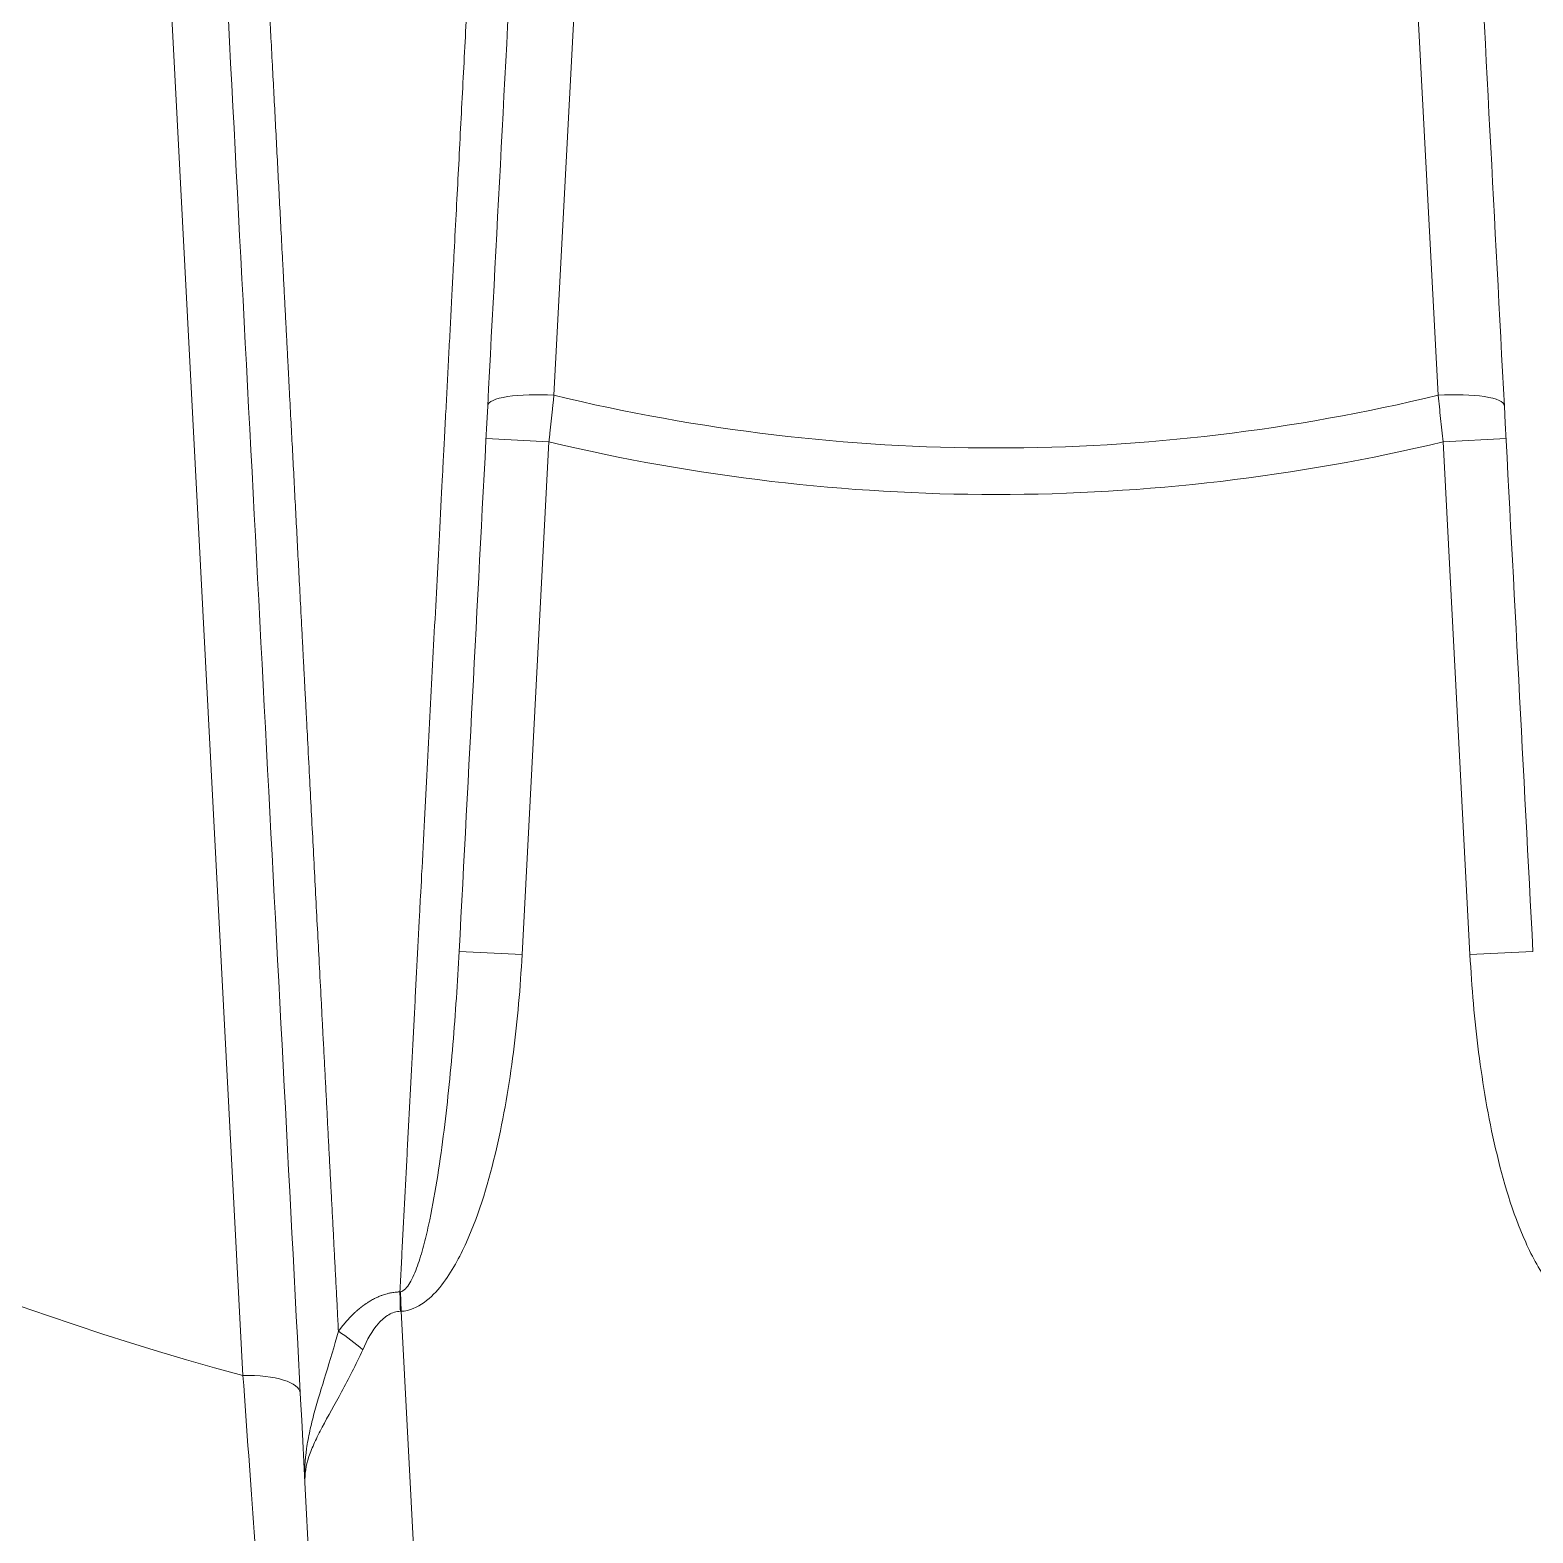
# Model space of a CAD drawing. Header units: millimetres. Extents: x 4664 to 8864, y -38 to 2932.
# Drawn here: x 5766.5 to 5828.8, y 1046.6 to 1108.9 of the extents above; entities that cross this region are included whole.
import ezdxf

# ---------------------------------------------------------------- set-up
doc = ezdxf.new("R2010")
doc.units = ezdxf.units.MM

msp = doc.modelspace()

# ---------------------------------------------------------------- linework, layer by layer
at = {"lineweight": 5}
for p, q in [((5769.619, 1162.505), (5775.353, 1053.09)), ((5788.242, 1093.723), (5791.847, 1162.505)), ((5824.884, 1093.723), (5821.279, 1162.505)), ((5785.426, 1091.926), (5788.034, 1091.789)), ((5786.921, 1070.534), (5788.034, 1091.789)), ((5827.7, 1091.926), (5825.091, 1091.789)), ((5826.205, 1070.534), (5825.091, 1091.789)), ((5786.921, 1070.534), (5784.312, 1070.671)), ((5826.205, 1070.534), (5828.814, 1070.671)), ((5781.911, 1055.749), (5781.879, 1056.558)), ((5782.919, 1036.528), (5781.911, 1055.749)), ((5777.924, 1048.656), (5778.891, 1030.206))]:
    msp.add_line(p, q, dxfattribs=at)
for radius, start, end in [(143.338, 182.73527, 258.5448), (120.442, 183.29067, 254.98177), (77.882, 256.3945, 283.6055), (79.81, 256.5759, 283.4241)]:
    msp.add_arc((5806.563, 1169.419), radius, start, end, dxfattribs=at)
for centre, major_axis, ratio, start_param, end_param in [((5788.106, 1093.16), (-2.608, 0.137), 0.217893, 4.671612, 6.283185), ((5825.02, 1093.16), (2.608, 0.137), 0.217893, 0, 1.611573), ((5781.857, 1055.747), (-0.063, 2.611), 0.007773, 4.71261, 5.02635), ((5779.31, 1054.106), (-2.1, 1.553), 0.256536, 4.410453, 4.899829), ((5775.121, 1052.226), (-2.608, -0.137), 0.327583, 3.141593, 4.606236)]:
    msp.add_ellipse(centre, major_axis=major_axis, ratio=ratio, start_param=start_param, end_param=end_param, dxfattribs=at)
for points, knots in [([(5771.953, 1162.591), (5772.461, 1152.9), (5772.968, 1143.216), (5773.978, 1123.943), (5774.482, 1114.332), (5775.981, 1085.732), (5776.966, 1066.942), (5777.924, 1048.656)], [0, 0, 0, 0, 0.25, 0.25, 0.5, 0.5, 1, 1, 1, 1]), ([(5784.312, 1070.671), (5785.095, 1085.612), (5785.893, 1100.837), (5787.101, 1123.874), (5787.505, 1131.601), (5788.316, 1147.074), (5788.723, 1154.825), (5789.13, 1162.591)], [0, 0, 0, 0, 0.5, 0.5, 0.75, 0.75, 1, 1, 1, 1]), ([(5828.814, 1070.671), (5828.031, 1085.612), (5827.233, 1100.837), (5826.025, 1123.874), (5825.62, 1131.601), (5824.81, 1147.074), (5824.403, 1154.825), (5823.996, 1162.591)], [0, 0, 0, 0, 0.5, 0.5, 0.75, 0.75, 1, 1, 1, 1]), ([(5825.091, 1091.789), (5825.057, 1092.114), (5825.022, 1092.439), (5824.953, 1093.085), (5824.918, 1093.406), (5824.884, 1093.723)], [0, 0, 0, 0, 0.5, 0.5, 1, 1, 1, 1]), ([(5784.312, 1070.671), (5784.244, 1069.377), (5784.159, 1068.091), (5783.945, 1065.539), (5783.817, 1064.271), (5783.576, 1062.389), (5783.487, 1061.765), (5783.286, 1060.524), (5783.174, 1059.913), (5782.98, 1059.027), (5782.911, 1058.736), (5782.76, 1058.17), (5782.677, 1057.891), (5782.492, 1057.371), (5782.39, 1057.127), (5782.154, 1056.73), (5782.021, 1056.581), (5781.879, 1056.558)], [0, 0, 0, 0, 0.25, 0.25, 0.5, 0.5, 0.625, 0.625, 0.75, 0.75, 0.8125, 0.8125, 0.875, 0.875, 0.9375, 0.9375, 1, 1, 1, 1]), ([(5781.911, 1055.749), (5782.26, 1055.763), (5782.584, 1055.913), (5783.143, 1056.32), (5783.378, 1056.573), (5784.012, 1057.385), (5784.334, 1057.993), (5785.168, 1059.851), (5785.552, 1061.172), (5786.166, 1063.811), (5786.39, 1065.144), (5786.733, 1067.827), (5786.849, 1069.177), (5786.921, 1070.534)], [0, 0, 0, 0, 0.0625, 0.0625, 0.125, 0.125, 0.25, 0.25, 0.5, 0.5, 0.75, 0.75, 1, 1, 1, 1]), ([(5831.215, 1055.749), (5830.866, 1055.763), (5830.542, 1055.913), (5829.983, 1056.32), (5829.748, 1056.573), (5829.114, 1057.385), (5828.792, 1057.993), (5827.958, 1059.851), (5827.574, 1061.172), (5826.96, 1063.811), (5826.735, 1065.144), (5826.393, 1067.827), (5826.277, 1069.177), (5826.205, 1070.534)], [0, 0, 0, 0, 0.0625, 0.0625, 0.125, 0.125, 0.25, 0.25, 0.5, 0.5, 0.75, 0.75, 1, 1, 1, 1]), ([(5781.857, 1056.554), (5781.855, 1056.554), (5781.851, 1056.554), (5781.842, 1056.554), (5781.828, 1056.553), (5781.799, 1056.552), (5781.74, 1056.549), (5781.66, 1056.541), (5781.562, 1056.528), (5781.453, 1056.508), (5781.338, 1056.482), (5781.232, 1056.451), (5781.15, 1056.424), (5781.079, 1056.399), (5781.012, 1056.372), (5780.941, 1056.342), (5780.869, 1056.309), (5780.797, 1056.274), (5780.721, 1056.234), (5780.645, 1056.191), (5780.574, 1056.148), (5780.514, 1056.11), (5780.464, 1056.076), (5780.424, 1056.049), (5780.401, 1056.032), (5780.391, 1056.025), (5780.39, 1056.024), (5780.389, 1056.024), (5780.388, 1056.023), (5780.386, 1056.022), (5780.384, 1056.02), (5780.382, 1056.019), (5780.379, 1056.017), (5780.376, 1056.015), (5780.373, 1056.012), (5780.369, 1056.009), (5780.365, 1056.006), (5780.361, 1056.003), (5780.356, 1056), (5780.351, 1055.996), (5780.345, 1055.992), (5780.34, 1055.988), (5780.334, 1055.983), (5780.327, 1055.978), (5780.32, 1055.973), (5780.313, 1055.968), (5780.306, 1055.962), (5780.298, 1055.956), (5780.29, 1055.95), (5780.281, 1055.944), (5780.273, 1055.937), (5780.264, 1055.93), (5780.254, 1055.922), (5780.245, 1055.915), (5780.235, 1055.907), (5780.224, 1055.899), (5780.214, 1055.89), (5780.203, 1055.881), (5780.191, 1055.872), (5780.18, 1055.863), (5780.168, 1055.853), (5780.156, 1055.843), (5780.144, 1055.832), (5780.131, 1055.822), (5780.118, 1055.811), (5780.105, 1055.799), (5780.091, 1055.788), (5780.078, 1055.776), (5780.064, 1055.763), (5780.049, 1055.75), (5780.035, 1055.737), (5780.02, 1055.724), (5780.005, 1055.71), (5779.99, 1055.696), (5779.974, 1055.682), (5779.959, 1055.667), (5779.943, 1055.652), (5779.927, 1055.636), (5779.91, 1055.62), (5779.893, 1055.604), (5779.877, 1055.587), (5779.86, 1055.57), (5779.842, 1055.552), (5779.825, 1055.535), (5779.807, 1055.516), (5779.789, 1055.498), (5779.771, 1055.479), (5779.753, 1055.459), (5779.734, 1055.439), (5779.716, 1055.419), (5779.697, 1055.398), (5779.678, 1055.377), (5779.659, 1055.356), (5779.64, 1055.334), (5779.62, 1055.312), (5779.6, 1055.289), (5779.581, 1055.266), (5779.561, 1055.242), (5779.541, 1055.218), (5779.52, 1055.194), (5779.5, 1055.169), (5779.479, 1055.143), (5779.459, 1055.118), (5779.438, 1055.091), (5779.417, 1055.065), (5779.396, 1055.038), (5779.375, 1055.01), (5779.353, 1054.982), (5779.332, 1054.954), (5779.318, 1054.935), (5779.31, 1054.925)], [0, 0, 0, 0, 0.00198, 0.003948, 0.007893, 0.015774, 0.031504, 0.062851, 0.091515, 0.125254, 0.167445, 0.202274, 0.229725, 0.249785, 0.273663, 0.298092, 0.32309, 0.348674, 0.374866, 0.404873, 0.431267, 0.454045, 0.473199, 0.488715, 0.500577, 0.500654, 0.500869, 0.501224, 0.501718, 0.502352, 0.503124, 0.504036, 0.505088, 0.506278, 0.507608, 0.509076, 0.510684, 0.51243, 0.514316, 0.51634, 0.518502, 0.520804, 0.523243, 0.525821, 0.528537, 0.531392, 0.534384, 0.537514, 0.540783, 0.544188, 0.547732, 0.551413, 0.555231, 0.559187, 0.563279, 0.567509, 0.571876, 0.57638, 0.581021, 0.585798, 0.590712, 0.595763, 0.60095, 0.606274, 0.611734, 0.617331, 0.623064, 0.628933, 0.634939, 0.641082, 0.64736, 0.653776, 0.660327, 0.667016, 0.673841, 0.680802, 0.687901, 0.695136, 0.702509, 0.710018, 0.717665, 0.725449, 0.733371, 0.74143, 0.749627, 0.757963, 0.766436, 0.775049, 0.783799, 0.792689, 0.801718, 0.810886, 0.820194, 0.829641, 0.839229, 0.848957, 0.858825, 0.868834, 0.878984, 0.889276, 0.899708, 0.910283, 0.920999, 0.931858, 0.942858, 0.954001, 0.965287, 0.976715, 0.988286, 1, 1, 1, 1]), ([(5780.315, 1054.159), (5780.499, 1054.567), (5780.708, 1054.944), (5781.099, 1055.394), (5781.24, 1055.519), (5781.547, 1055.698), (5781.711, 1055.747), (5781.877, 1055.749)], [0, 0, 0, 0, 0.5, 0.5, 0.75, 0.75, 1, 1, 1, 1]), ([(5779.31, 1054.925), (5779.139, 1054.301), (5778.959, 1053.712), (5778.612, 1052.591), (5778.445, 1052.051), (5778.238, 1051.286), (5778.177, 1051.037), (5778.07, 1050.543), (5778.025, 1050.297), (5777.924, 1049.578), (5777.9, 1049.121), (5777.924, 1048.656)], [0, 0, 0, 0, 0.25, 0.25, 0.5, 0.5, 0.625, 0.625, 0.75, 0.75, 1, 1, 1, 1]), ([(5777.924, 1048.656), (5777.906, 1049.002), (5777.963, 1049.348), (5778.15, 1049.914), (5778.23, 1050.112), (5778.416, 1050.519), (5778.522, 1050.73), (5778.872, 1051.392), (5779.153, 1051.881), (5779.73, 1052.945), (5780.03, 1053.526), (5780.315, 1054.159)], [0, 0, 0, 0, 0.25, 0.25, 0.375, 0.375, 0.5, 0.5, 0.75, 0.75, 1, 1, 1, 1]), ([(5775.353, 1053.09), (5775.515, 1050.84), (5775.671, 1048.648), (5775.958, 1044.554), (5776.091, 1042.642), (5776.274, 1039.981), (5776.333, 1039.124), (5776.443, 1037.511), (5776.494, 1036.754), (5776.638, 1034.631), (5776.72, 1033.409), (5776.788, 1032.393)], [0, 0, 0, 0, 0.25, 0.25, 0.5, 0.5, 0.625, 0.625, 0.75, 0.75, 1, 1, 1, 1])]:
    msp.add_open_spline(points, degree=3, knots=knots, dxfattribs=at)
for points, weights, knots in [([(5779.31, 1054.925), (5778.952, 1061.804), (5778.589, 1068.747), (5777.975, 1080.524), (5777.725, 1085.319), (5777.223, 1094.943), (5776.971, 1099.776), (5776.465, 1109.48), (5776.211, 1114.356), (5775.701, 1124.127), (5775.446, 1129.022), (5774.691, 1143.49), (5774.19, 1153.098), (5773.689, 1162.711)], [0.999999228806, 0.999999227863, 0.99999922691, 0.999999225292, 0.999999224633, 0.99999922331, 0.999999222646, 0.999999221309, 0.999999220638, 0.999999219292, 0.999999218617, 0.99999921662, 0.999999215295, 0.999999213965], [0, 0, 0, 0, 0.198113, 0.198113, 0.332898, 0.332898, 0.467682, 0.467682, 0.602467, 0.602467, 0.737251, 0.737251, 1, 1, 1, 1]), ([(5787.383, 1162.517), (5786.922, 1153.676), (5786.462, 1144.853), (5785.766, 1131.512), (5785.53, 1126.98), (5785.059, 1117.947), (5784.824, 1113.444), (5784.122, 1099.976), (5783.656, 1091.04), (5782.744, 1073.566), (5782.298, 1065.017), (5781.857, 1056.554)], [0.999999904393, 0.999999904541, 0.999999904689, 0.999999904913, 0.999999904989, 0.999999905141, 0.999999905216, 0.999999905442, 0.999999905591, 0.999999905883, 0.999999906026, 0.999999906167], [0, 0, 0, 0, 0.245954, 0.245954, 0.372629, 0.372629, 0.499305, 0.499305, 0.752655, 0.752655, 1, 1, 1, 1])]:
    msp.add_rational_spline(points, weights, degree=3, knots=knots, dxfattribs=at)
msp.add_rational_spline([(5788.034, 1091.789), (5788.103, 1092.437), (5788.174, 1093.095), (5788.242, 1093.723)], [0.999999245853, 0.99999923365, 0.999999220869, 0.999999208357], degree=3, dxfattribs=at)
for points in [[(5781.879, 1056.558), (5781.872, 1056.556), (5781.864, 1056.555), (5781.857, 1056.554)], [(5781.877, 1055.749), (5781.889, 1055.749), (5781.9, 1055.749), (5781.911, 1055.749)]]:
    msp.add_open_spline(points, degree=3, dxfattribs=at)

doc.saveas('drawing.dxf')
